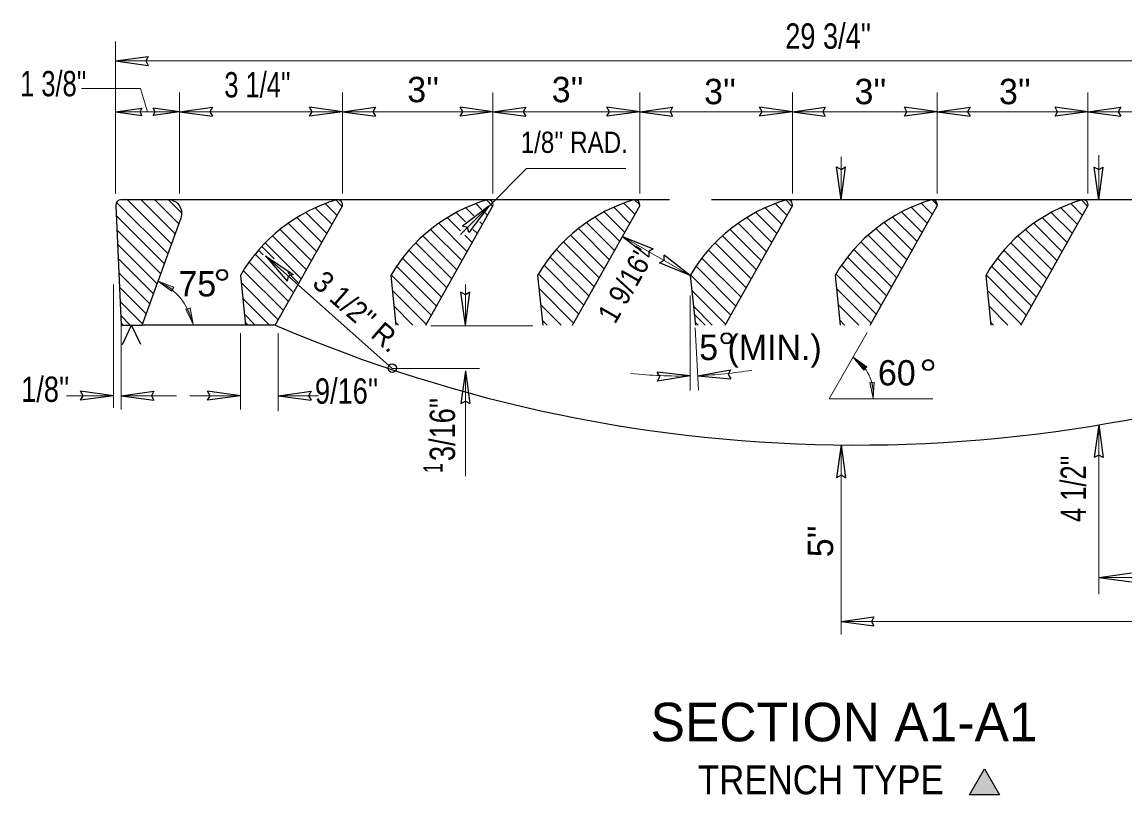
# Model space of a CAD drawing. Extents: x -399 to -31, y -119 to 153.
# Drawn here: x -267.1 to -209.9, y 30.1 to 70.2 of the extents above; entities that cross this region are included whole.
import ezdxf
from ezdxf.enums import TextEntityAlignment as Align

# ---------------------------------------------------------------- set-up
doc = ezdxf.new("R2010")
doc.units = 0
doc.header["$LTSCALE"] = 0.53
doc.layers.add('1', color=7, linetype='Continuous', lineweight=25)

msp = doc.modelspace()

# ---------------------------------------------------------------- hatches: boundary and pattern name
at = {"layer": '1'}
for points in [[(-260.0496, 56.7888), (-259.2519, 56.4687), (-259.3678, 56.2653)], [(-258.2502, 54.5524), (-258.6142, 55.331), (-258.3907, 55.4003)], [(-224.0341, 52.8418), (-223.3269, 52.3532), (-223.4849, 52.1807)], [(-223.0034, 50.7009), (-223.1777, 51.5425), (-222.9442, 51.5584)], [(-217.2292, 31.4977), (-216.4498, 30.1477), (-218.0087, 30.1477)]]:
    msp.add_hatch(color=256, dxfattribs=at).paths.add_polyline_path(points)

# ---------------------------------------------------------------- linework, layer by layer
at = {"layer": '1', "lineweight": 13}
for p, q in [((-262.2701, 61.3277), (-262.2701, 69.2102)), ((-262.2701, 68.2102), (-186.2495, 68.2102)), ((-258.9494, 61.3277), (-258.9494, 66.5724)), ((-250.5021, 61.3277), (-250.5021, 66.5724)), ((-242.7021, 61.3277), (-242.7021, 66.5724)), ((-235.094, 61.3277), (-235.094, 66.5724)), ((-227.1816, 61.3277), (-227.1816, 66.5724)), ((-219.6749, 61.3277), (-219.6749, 66.5724)), ((-211.864, 61.3277), (-211.864, 66.5724)), ((-224.6575, 61.006), (-224.6575, 63.2409)), ((-211.306, 61.0008), (-211.306, 63.3133)), ((-259.5457, 58.2052), (-262.208, 60.8675)), ((-259.357, 58.7237), (-261.6397, 61.0064)), ((-259.1683, 59.2421), (-260.9327, 61.0064)), ((-258.9797, 59.7605), (-260.2256, 61.0064)), ((-258.8271, 60.3151), (-259.5182, 61.0062)), ((-250.7795, 60.196), (-251.3921, 60.8086)), ((-250.5142, 60.666), (-250.8452, 60.997)), ((-244.3912, 59.2009), (-242.9132, 60.6759)), ((-243.2763, 60.4928), (-243.5922, 60.8086)), ((-242.7142, 60.666), (-243.0452, 60.997)), ((-235.6053, 59.7817), (-236.4432, 60.6195)), ((-235.34, 60.2517), (-235.921, 60.8327)), ((-235.0914, 60.7385), (-235.3611, 61.0082)), ((-227.459, 60.196), (-228.0717, 60.8086)), ((-227.1937, 60.666), (-227.5247, 60.997)), ((-220.1863, 59.7817), (-221.0241, 60.6195)), ((-219.9209, 60.2517), (-220.5019, 60.8327)), ((-219.6723, 60.7385), (-219.942, 61.0082)), ((-212.1414, 60.196), (-212.7541, 60.8086)), ((-211.8761, 60.666), (-212.2071, 60.997)), ((-259.7344, 57.6868), (-262.2329, 60.1853)), ((-251.5756, 58.7858), (-252.8707, 60.081)), ((-251.3102, 59.2559), (-252.405, 60.3507)), ((-251.0448, 59.7259), (-251.9118, 60.5928)), ((-244.3836, 59.3938), (-245.0708, 60.081)), ((-244.1225, 59.8682), (-244.6051, 60.3507)), ((-243.6928, 60.1738), (-244.1118, 60.5928)), ((-242.9795, 60.196), (-243.1077, 60.3241)), ((-236.1361, 58.8416), (-237.4091, 60.1147)), ((-235.8707, 59.3116), (-236.9397, 60.3807)), ((-228.2551, 58.7858), (-229.5503, 60.081)), ((-227.9897, 59.2559), (-229.0846, 60.3507)), ((-227.7244, 59.7259), (-228.5913, 60.5928)), ((-220.717, 58.8416), (-221.99, 60.1147)), ((-220.4516, 59.3116), (-221.5206, 60.3807)), ((-212.9375, 58.7858), (-214.2327, 60.081)), ((-212.6722, 59.2559), (-213.767, 60.3507)), ((-212.4068, 59.7259), (-213.2738, 60.5928)), ((-252.1062, 57.8458), (-253.734, 59.4736)), ((-251.8409, 58.3158), (-253.3135, 59.7884)), ((-244.3063, 57.8458), (-245.9341, 59.4736)), ((-244.041, 58.3158), (-245.5136, 59.7884)), ((-243.5102, 59.2559), (-243.7274, 59.4731)), ((-243.2449, 59.7259), (-243.3865, 59.8675)), ((-236.6667, 57.9015), (-238.2768, 59.5116)), ((-236.4014, 58.3716), (-237.8541, 59.8242)), ((-228.7858, 57.8458), (-230.4136, 59.4736)), ((-228.5205, 58.3158), (-229.9931, 59.7884)), ((-221.2477, 57.9015), (-222.8577, 59.5116)), ((-220.9823, 58.3716), (-222.435, 59.8242)), ((-213.4682, 57.8458), (-215.096, 59.4736)), ((-213.2029, 58.3158), (-214.6755, 59.7884)), ((-259.9231, 57.1684), (-262.1993, 59.4447)), ((-252.3717, 57.3757), (-254.1321, 59.1362)), ((-244.5717, 57.3757), (-246.3322, 59.1362)), ((-243.7756, 58.7858), (-244.166, 59.1762)), ((-236.9321, 57.4315), (-238.6778, 59.1772)), ((-235.99, 59.1002), (-232.4754, 57.0905)), ((-229.0512, 57.3757), (-230.8117, 59.1362)), ((-221.513, 57.4315), (-223.2587, 59.1772)), ((-213.7336, 57.3757), (-215.4941, 59.1362)), ((-260.1117, 56.65), (-262.1658, 58.704)), ((-254.6176, 58.1509), (-254.8587, 58.392)), ((-254.0462, 57.9473), (-254.6861, 58.5871)), ((-252.637, 56.9057), (-254.5061, 58.7748)), ((-245.1024, 56.4357), (-247.0588, 58.392)), ((-244.8371, 56.9057), (-246.7061, 58.7748)), ((-237.4628, 56.4914), (-239.4101, 58.4387)), ((-237.1975, 56.9614), (-239.0553, 58.8193)), ((-229.5819, 56.4357), (-231.5383, 58.392)), ((-229.3166, 56.9057), (-231.1856, 58.7748)), ((-222.0437, 56.4914), (-223.991, 58.4387)), ((-221.7784, 56.9614), (-223.6362, 58.8193)), ((-214.2643, 56.4357), (-216.2207, 58.392)), ((-213.999, 56.9057), (-215.868, 58.7748)), ((-260.3004, 56.1316), (-262.1322, 57.9633)), ((-253.3004, 55.7307), (-255.3464, 57.7766)), ((-253.0351, 56.2007), (-255.0279, 58.1936)), ((-245.3678, 55.9657), (-247.3898, 57.9877)), ((-237.7282, 56.0214), (-239.7433, 58.0365)), ((-229.8473, 55.9657), (-231.8693, 57.9877)), ((-222.3091, 56.0214), (-224.3243, 58.0365)), ((-214.5297, 55.9657), (-216.5517, 57.9877)), ((-260.4892, 55.6132), (-262.0987, 57.2227)), ((-253.5657, 55.2607), (-255.6427, 57.3376)), ((-252.7697, 56.6707), (-253.3337, 57.2347)), ((-245.6332, 55.4957), (-247.6991, 57.5616)), ((-238.2589, 55.0813), (-240.3432, 57.1656)), ((-237.9936, 55.5513), (-240.0547, 57.6126)), ((-230.1127, 55.4957), (-232.1786, 57.5616)), ((-222.8398, 55.0813), (-224.9241, 57.1656)), ((-222.5745, 55.5513), (-224.6357, 57.6126)), ((-214.7951, 55.4957), (-216.861, 57.5616)), ((-262.3752, 50.2208), (-262.3752, 56.6082)), ((-253.8312, 54.7906), (-255.7575, 56.717)), ((-245.8985, 55.0256), (-247.9837, 57.1109)), ((-244.1284, 54.5135), (-244.1284, 56.6082)), ((-230.378, 55.0256), (-232.4632, 57.1109)), ((-215.0604, 55.0256), (-217.1457, 57.1109)), ((-260.6778, 55.0947), (-262.0652, 56.4821)), ((-246.1638, 54.5556), (-247.9155, 56.3072)), ((-238.5243, 54.6113), (-240.3174, 56.4044)), ((-232.4866, 51.1265), (-232.4866, 56.0461)), ((-230.6433, 54.5556), (-232.395, 56.3072)), ((-223.1052, 54.6113), (-224.8983, 56.4044)), ((-215.3257, 54.5556), (-217.0774, 56.3072)), ((-260.8665, 54.5763), (-262.0316, 55.7414)), ((-254.2884, 54.5125), (-255.6735, 55.8975)), ((-246.8562, 54.5125), (-247.8315, 55.4878)), ((-239.1608, 54.5125), (-240.2333, 55.5849)), ((-231.3357, 54.5125), (-232.311, 55.4878)), ((-223.7417, 54.5125), (-224.8142, 55.5849)), ((-216.0181, 54.5125), (-216.9934, 55.4878)), ((-261.5098, 54.5125), (-261.998, 55.0007)), ((-255.0237, 54.5125), (-255.5893, 55.0781)), ((-231.7033, 54.5125), (-232.2689, 55.0781)), ((-261.8633, 54.5125), (-261.9812, 54.6304)), ((-261.9759, 50.1336), (-261.9759, 54.5125)), ((-255.3915, 54.5125), (-255.5473, 54.6683)), ((-247.5915, 54.5125), (-247.7474, 54.6683)), ((-245.9302, 54.4694), (-240.6292, 54.4694)), ((-239.8962, 54.5125), (-240.1492, 54.7655)), ((-232.071, 54.5125), (-232.2269, 54.6683)), ((-232.2187, 54.3736), (-232.0423, 51.1421)), ((-224.4772, 54.5125), (-224.7302, 54.7655)), ((-216.7534, 54.5125), (-216.9093, 54.6683)), ((-255.788, 50.1336), (-255.788, 54.0883)), ((-253.8363, 50.0463), (-253.8363, 54.0883)), ((-244.1284, 46.6785), (-244.1284, 52.1431)), ((-264.8051, 50.8455), (-262.3752, 50.8455)), ((-261.9759, 50.8455), (-259.101, 50.8455)), ((-258.4122, 50.8455), (-255.788, 50.8455)), ((-253.8363, 50.8455), (-251.7408, 50.8455)), ((-225.219, 50.6901), (-220.1467, 50.6901)), ((-211.306, 40.566), (-211.306, 49.3429)), ((-224.6575, 38.4715), (-224.6575, 48.2952)), ((-211.306, 41.4282), (-186.0495, 41.4282)), ((-224.6575, 39.1445), (-186.0495, 39.1445))]:
    msp.add_line(p, q, dxfattribs=at)
at = {"layer": '1'}
for p, q in [((-262.2701, 68.2102), (-260.5671, 68.4442)), ((-262.2701, 68.2102), (-260.5671, 67.9762)), ((-262.2701, 65.5724), (-260.9077, 65.7596)), ((-258.9494, 65.5724), (-260.3118, 65.7596)), ((-258.9494, 65.5724), (-257.2464, 65.8064)), ((-250.5021, 65.5724), (-252.2051, 65.8064)), ((-250.5021, 65.5724), (-248.7991, 65.8064)), ((-242.7021, 65.5724), (-244.4051, 65.8064)), ((-242.7021, 65.5724), (-240.9991, 65.8064)), ((-235.094, 65.5724), (-236.797, 65.8064)), ((-235.094, 65.5724), (-233.391, 65.8064)), ((-227.1816, 65.5724), (-228.8846, 65.8064)), ((-227.1816, 65.5724), (-225.4786, 65.8064)), ((-219.6749, 65.5724), (-221.3779, 65.8064)), ((-219.6749, 65.5724), (-217.9719, 65.8064)), ((-211.864, 65.5724), (-213.567, 65.8064)), ((-211.864, 65.5724), (-210.161, 65.8064)), ((-262.2701, 65.5724), (-260.9077, 65.3852)), ((-258.9494, 65.5724), (-260.3118, 65.3852)), ((-258.9494, 65.5724), (-257.2464, 65.3384)), ((-250.5021, 65.5724), (-252.2051, 65.3384)), ((-250.5021, 65.5724), (-248.7991, 65.3384)), ((-242.7021, 65.5724), (-244.4051, 65.3384)), ((-242.7021, 65.5724), (-240.9991, 65.3384)), ((-235.094, 65.5724), (-236.797, 65.3384)), ((-235.094, 65.5724), (-233.391, 65.3384)), ((-227.1816, 65.5724), (-228.8846, 65.3384)), ((-227.1816, 65.5724), (-225.4786, 65.3384)), ((-219.6749, 65.5724), (-221.3779, 65.3384)), ((-219.6749, 65.5724), (-217.9719, 65.3384)), ((-211.864, 65.5724), (-213.567, 65.3384)), ((-211.864, 65.5724), (-210.161, 65.3384)), ((-224.6575, 61.006), (-224.8915, 62.709)), ((-224.6575, 61.006), (-224.4235, 62.709)), ((-211.306, 61.0008), (-211.54, 62.7038)), ((-211.306, 61.0008), (-211.072, 62.7038)), ((-262.2559, 60.6929), (-261.9759, 54.5125)), ((-259.5258, 61.0064), (-261.9563, 61.0064)), ((-233.5478, 61.0064), (-259.5258, 61.0064)), ((-253.9882, 54.5125), (-250.5021, 60.6873)), ((-246.1882, 54.5125), (-242.7021, 60.6873)), ((-242.9132, 60.6759), (-244.2839, 59.6387)), ((-242.9132, 60.6759), (-243.9533, 59.3073)), ((-238.5801, 54.5125), (-235.094, 60.6873)), ((-189.0947, 61.0064), (-231.382, 61.0064)), ((-230.6677, 54.5125), (-227.1816, 60.6873)), ((-223.161, 54.5125), (-219.6749, 60.6873)), ((-215.3501, 54.5125), (-211.864, 60.6873)), ((-260.8918, 54.5067), (-258.8681, 60.067)), ((-235.99, 59.1002), (-234.3955, 58.458)), ((-235.99, 59.1002), (-234.6278, 58.0517)), ((-254.4855, 58.0949), (-253.0583, 57.1366)), ((-254.4855, 58.0949), (-253.3697, 56.7873)), ((-232.4754, 57.0905), (-233.8376, 58.139)), ((-232.4754, 57.0905), (-234.0699, 57.7327)), ((-255.7958, 57.0905), (-255.5313, 54.5125)), ((-247.9959, 57.0905), (-247.7314, 54.5125)), ((-240.3877, 57.0905), (-240.1232, 54.5125)), ((-232.4754, 57.0905), (-232.2109, 54.5125)), ((-224.9687, 57.0905), (-224.7042, 54.5125)), ((-217.1578, 57.0905), (-216.8933, 54.5125)), ((-244.1284, 54.5135), (-244.3624, 56.2165)), ((-244.1284, 54.5135), (-243.8944, 56.2165)), ((-261.9759, 54.5125), (-260.8897, 54.5125)), ((-261.9043, 53.5078), (-261.4328, 54.5125)), ((-260.9613, 53.5078), (-261.4328, 54.5125)), ((-253.9882, 54.5125), (-260.8897, 54.5125)), ((-244.1284, 52.1431), (-244.3624, 50.4401)), ((-244.1284, 52.1431), (-243.8944, 50.4401)), ((-232.4869, 51.8777), (-234.1952, 52.0697)), ((-232.0854, 51.8815), (-230.3946, 52.1916)), ((-232.4869, 51.8777), (-234.1837, 51.6017)), ((-232.0854, 51.8815), (-230.3736, 51.7241)), ((-262.3752, 50.8455), (-264.0782, 51.0795)), ((-261.9759, 50.8455), (-260.2729, 51.0795)), ((-255.788, 50.8455), (-257.491, 51.0795)), ((-253.8363, 50.8455), (-252.1333, 51.0795)), ((-262.3752, 50.8455), (-264.0782, 50.6115)), ((-261.9759, 50.8455), (-260.2729, 50.6115)), ((-255.788, 50.8455), (-257.491, 50.6115)), ((-253.8363, 50.8455), (-252.1333, 50.6115)), ((-211.306, 49.3429), (-211.54, 47.6399)), ((-211.306, 49.3429), (-211.072, 47.6399)), ((-224.6575, 48.2952), (-224.8915, 46.5922)), ((-224.6575, 48.2952), (-224.4235, 46.5922)), ((-211.306, 41.4282), (-209.603, 41.6622)), ((-211.306, 41.4282), (-209.603, 41.1942)), ((-224.6575, 39.1445), (-222.9545, 39.3785)), ((-224.6575, 39.1445), (-222.9545, 38.9105))]:
    msp.add_line(p, q, dxfattribs=at)
for points in [[(-260.5671, 68.4442), (-260.6988, 68.2078), (-260.5671, 67.9762)], [(-260.9077, 65.7596), (-261.0131, 65.5705), (-260.9077, 65.3852)], [(-260.3118, 65.3852), (-260.2064, 65.5743), (-260.3118, 65.7596)], [(-257.2464, 65.8064), (-257.3782, 65.57), (-257.2464, 65.3384)], [(-252.2051, 65.3384), (-252.0733, 65.5748), (-252.2051, 65.8064)], [(-248.7991, 65.8064), (-248.9308, 65.57), (-248.7991, 65.3384)], [(-244.4051, 65.3384), (-244.2733, 65.5748), (-244.4051, 65.8064)], [(-240.9991, 65.8064), (-241.1308, 65.57), (-240.9991, 65.3384)], [(-236.797, 65.3384), (-236.6652, 65.5748), (-236.797, 65.8064)], [(-233.391, 65.8064), (-233.5228, 65.57), (-233.391, 65.3384)], [(-228.8846, 65.3384), (-228.7528, 65.5748), (-228.8846, 65.8064)], [(-225.4786, 65.8064), (-225.6103, 65.57), (-225.4786, 65.3384)], [(-221.3779, 65.3384), (-221.2462, 65.5748), (-221.3779, 65.8064)], [(-217.9719, 65.8064), (-218.1037, 65.57), (-217.9719, 65.3384)], [(-213.567, 65.3384), (-213.4352, 65.5748), (-213.567, 65.8064)], [(-210.161, 65.8064), (-210.2927, 65.57), (-210.161, 65.3384)], [(-224.8915, 62.709), (-224.6551, 62.5772), (-224.4235, 62.709)], [(-211.54, 62.7038), (-211.3036, 62.5721), (-211.072, 62.7038)], [(-243.9533, 59.3073), (-244.0271, 59.5677), (-244.2839, 59.6387)], [(-234.3955, 58.458), (-234.6273, 58.3182), (-234.6278, 58.0517)], [(-234.0699, 57.7327), (-233.8382, 57.8725), (-233.8376, 58.139)], [(-253.0583, 57.1366), (-253.314, 57.0478), (-253.3697, 56.7873)], [(-243.8944, 56.2165), (-244.1308, 56.0847), (-244.3624, 56.2165)], [(-234.1837, 51.6017), (-234.0577, 51.8413), (-234.1952, 52.0697)], [(-230.3946, 52.1916), (-230.5156, 51.9495), (-230.3736, 51.7241)], [(-264.0782, 50.6115), (-263.9464, 50.8479), (-264.0782, 51.0795)], [(-260.2729, 51.0795), (-260.4047, 50.8431), (-260.2729, 50.6115)], [(-257.491, 50.6115), (-257.3592, 50.8479), (-257.491, 51.0795)], [(-252.1333, 51.0795), (-252.2651, 50.8431), (-252.1333, 50.6115)], [(-244.3624, 50.4401), (-244.126, 50.5718), (-243.8944, 50.4401)], [(-211.072, 47.6399), (-211.3084, 47.7717), (-211.54, 47.6399)], [(-224.4235, 46.5922), (-224.6599, 46.724), (-224.8915, 46.5922)], [(-222.9545, 39.3785), (-223.0862, 39.1421), (-222.9545, 38.9105)]]:
    msp.add_lwpolyline(points, dxfattribs=at)
at = {"layer": '1', "lineweight": 13}
for points in [[(-264.0223, 66.7728), (-260.9637, 66.7728), (-260.6178, 65.5724)], [(-262.2701, 65.5724), (-258.9494, 65.5724), (-250.5021, 65.5724), (-242.7021, 65.5724), (-235.094, 65.5724), (-227.1816, 65.5724), (-219.6749, 65.5724), (-211.864, 65.5724), (-204.2558, 65.5724), (-196.242, 65.5724), (-189.2413, 65.5724), (-186.2495, 65.5724)], [(-242.9067, 60.6823), (-240.9583, 62.6268), (-235.8152, 62.6268)], [(-254.4855, 58.0949), (-247.9323, 52.2553), (-243.3967, 52.2553)], [(-223.3085, 54.1197), (-225.2832, 50.6901), (-219.9051, 50.6901)]]:
    msp.add_lwpolyline(points, dxfattribs=at)
for points in [[(-260.0496, 56.7888), (-259.2519, 56.4687), (-259.3678, 56.2653)], [(-258.2502, 54.5524), (-258.6142, 55.331), (-258.3907, 55.4003)], [(-224.0341, 52.8418), (-223.3269, 52.3532), (-223.4849, 52.1807)], [(-223.0034, 50.7009), (-223.1777, 51.5425), (-222.9442, 51.5584)]]:
    msp.add_lwpolyline(points, close=True, dxfattribs=at)
at = {"layer": '1'}
msp.add_lwpolyline([(-217.2292, 31.4977), (-216.4498, 30.1477), (-218.0087, 30.1477)], close=True, dxfattribs=at)
at = {"layer": '1', "lineweight": 35}
for centre in [(-256.7423, 57.115), (-230.5962, 53.8275), (-220.1478, 52.4334)]:
    msp.add_circle(centre, 0.2682, dxfattribs=at)
at = {"layer": '1'}
msp.add_circle((-247.9215, 52.2752), 0.2216, dxfattribs=at)
for centre, radius, start, end in [((-261.9562, 60.7064), 0.3, 90, 182.58545), ((-259.5258, 60.3064), 0.7, 340.00134, 90), ((-248.3282, 52.7185), 8.6533, 106.71118, 149.65287), ((-250.7692, 60.7386), 0.272, 349.15182, 100.00546), ((-240.5282, 52.7185), 8.6533, 106.71118, 149.65287), ((-242.9692, 60.7386), 0.272, 349.15182, 100.00546), ((-232.9201, 52.7185), 8.6533, 106.71118, 149.65287), ((-235.3611, 60.7386), 0.272, 349.15182, 100.00546), ((-225.0077, 52.7185), 8.6533, 106.71118, 149.65287), ((-227.4487, 60.7386), 0.272, 349.15182, 100.00546), ((-217.501, 52.7185), 8.6533, 106.71118, 149.65287), ((-219.942, 60.7386), 0.272, 349.15182, 100.00546), ((-209.6902, 52.7185), 8.6533, 106.71118, 149.65287), ((-212.1311, 60.7386), 0.272, 349.15182, 100.00546), ((-223.8635, 124.3352), 76.0441, 246.66246, 292.95291)]:
    msp.add_arc(centre, radius, start, end, dxfattribs=at)
at = {"layer": '1', "lineweight": 13}
for centre, radius, start, end in [((-261.2732, 53.9758), 3.0569, 12.23316, 65.31138), ((-225.243, 50.9413), 2.2525, 353.87392, 57.53968), ((-233.169, 76.0325), 24.1753, 272.5691, 279.24486), ((-233.0837, 76.0456), 24.1753, 264.14219, 271.41459)]:
    msp.add_arc(centre, radius, start, end, dxfattribs=at)

# ---------------------------------------------------------------- texts
at = {"layer": '1'}
for s, height, width, p in [("29 3/4''", 1.315, 0.8, (-227.5542, 68.8389)), ("1 3/8''", 1.315, 0.75, (-267.2115, 66.3746)), ("3 1/4''", 1.315, 0.75, (-256.6282, 66.3122)), ("1/8'' RAD.", 1.1, 0.85, (-241.2648, 63.4393)), ("1/8''", 1.315, 0.8, (-267.1553, 50.5283)), ("9/16''", 1.315, 0.8, (-251.9287, 50.4354)), ('TRENCH TYPE', 1.5, 0.9, (-232.0816, 30.1788))]:
    msp.add_text(s, height=height, dxfattribs=dict(at, width=width)).set_placement(p)
for s, p in [("3''", (-247.1467, 66.0673)), ("3''", (-239.6584, 66.0673)), ("3''", (-231.7599, 65.9647)), ("3''", (-223.9639, 65.9647)), ("3''", (-216.4758, 65.9647)), ('75', (-259.0059, 55.9952)), ('5 (MIN.)', (-232.0139, 52.6976)), ('60', (-222.7505, 51.3793))]:
    msp.add_text(s, height=1.315, dxfattribs=at).set_placement(p)
for s, height, rotation, width, p in [("1 9/16''", 1.1, 60.238, 0.9, (-236.3755, 54.5158)), ("3 1/2'' R.", 1.1, 318.712, 0.95, (-252.1287, 56.5946)), ("3/16''", 1.315, 90, 0.8, (-244.6703, 47.4619)), ("4 1/2''", 1.315, 90, 0.75, (-211.968, 44.3047)), ('1', 1, 90, 0.7, (-245.3173, 46.8369))]:
    msp.add_text(s, height=height, rotation=rotation, dxfattribs=dict(at, width=width)).set_placement(p)
msp.add_text("5''", height=1.315, rotation=90, dxfattribs=at).set_placement((-225.0722, 42.4744))
msp.add_text('SECTION A1-A1', height=2, dxfattribs=at).set_placement((-224.5043, 32.9288), align=Align.CENTER)

doc.saveas('drawing.dxf')
